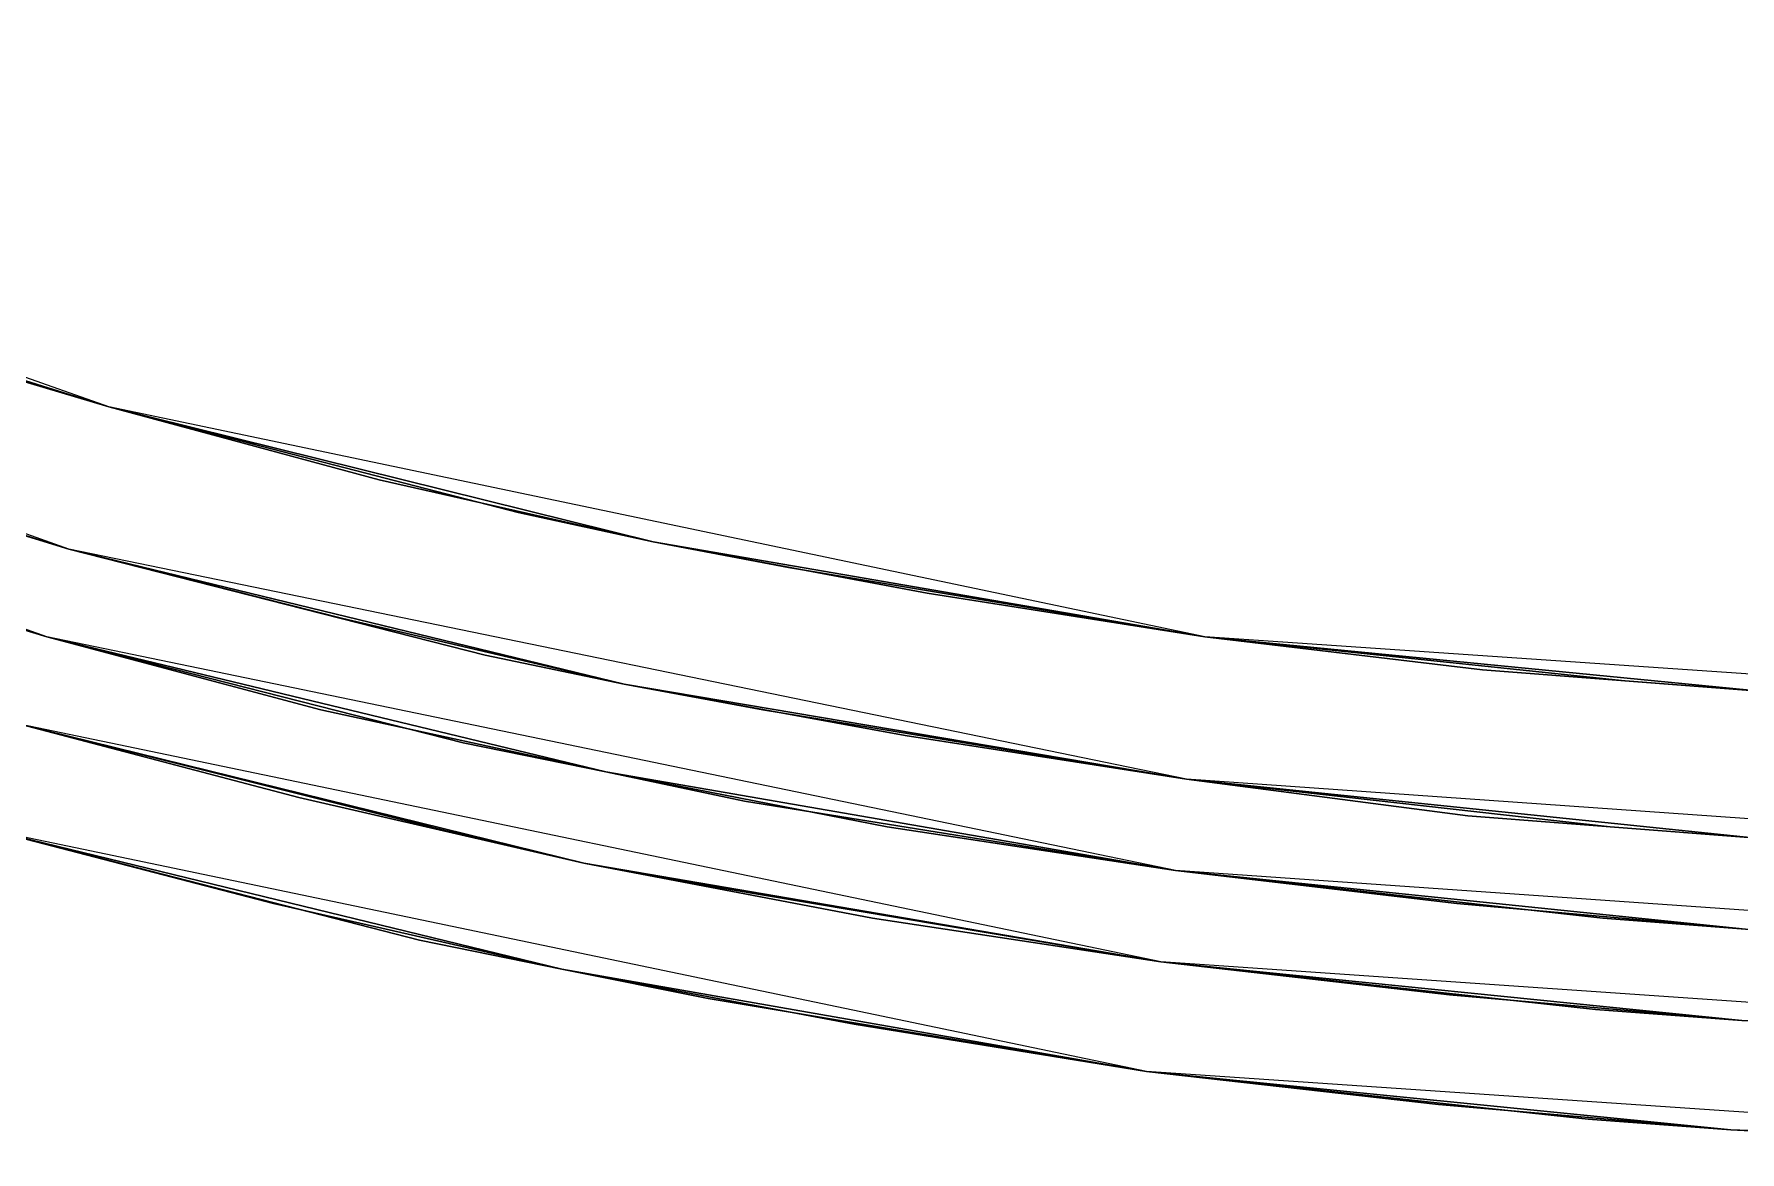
# Model space of a CAD drawing. Extents: x -23.7 to 23.7, y -23.7 to 23.7.
# Drawn here: x -6.265 to -1.595, y -23.68 to -20.62 of the extents above; entities that cross this region are included whole.
import ezdxf

# ---------------------------------------------------------------- set-up
doc = ezdxf.new("R2010")
doc.units = 0

msp = doc.modelspace()

# ---------------------------------------------------------------- linework, layer by layer
at = {"layer": 'Faces'}
for points in [[(-6.06, -21.64, 58.95), (-8.95, -20.62, 58.95), (-7.53, -21.18, 57.86)], [(-6.17, -22.03, 58.95), (-9.11, -20.98, 58.95), (-7.66, -21.56, 57.86)], [(-6.17, -22.03, 58.95), (-9.11, -20.98, 58.95), (-7.66, -21.56, 57.86)], [(-6.06, -21.64, 56.77), (-7.17, -21.3, 57.58), (-7.53, -21.18, 57.13), (-6.8, -21.42, 56.22)], [(-6.06, -21.64, 58.95), (-7.53, -21.18, 57.86), (-7.17, -21.3, 57.58)], [(-6.8, -21.42, 56.22), (-7.53, -21.18, 55.67), (-6.8, -21.42, 55.13), (-6.06, -21.64, 55.67)], [(-6.8, -21.42, 55.13), (-7.53, -21.18, 54.58), (-6.8, -21.42, 54.04), (-6.06, -21.64, 54.58)], [(-6.8, -21.42, 54.04), (-7.53, -21.18, 53.49), (-6.8, -21.42, 52.94), (-6.06, -21.64, 53.49)], [(-6.23, -22.27, 58.95), (-9.21, -21.21, 58.95), (-7.74, -21.79, 57.86)], [(-6.23, -22.27, 58.95), (-9.21, -21.21, 58.95), (-7.74, -21.79, 57.86)], [(-6.06, -21.64, 58.95), (-7.17, -21.3, 57.58), (-6.06, -21.64, 56.77), (-4.94, -21.93, 57.58)], [(-6.06, -21.64, 56.77), (-6.8, -21.42, 56.22), (-6.06, -21.64, 55.67), (-5.32, -21.84, 56.22)], [(-6.06, -21.64, 55.67), (-6.8, -21.42, 55.13), (-6.06, -21.64, 54.58), (-5.32, -21.84, 55.13)], [(-6.06, -21.64, 54.58), (-6.8, -21.42, 54.04), (-6.06, -21.64, 53.49), (-5.32, -21.84, 54.04)], [(-6.17, -22.03, 56.77), (-7.29, -21.68, 57.58), (-7.66, -21.56, 57.13), (-6.92, -21.8, 56.22)], [(-6.17, -22.03, 56.77), (-7.29, -21.68, 57.58), (-7.66, -21.56, 57.13), (-6.92, -21.8, 56.22)], [(-6.17, -22.03, 58.95), (-7.66, -21.56, 57.86), (-7.29, -21.68, 57.58)], [(-6.17, -22.03, 58.95), (-7.66, -21.56, 57.86), (-7.29, -21.68, 57.58)], [(-6.92, -21.8, 56.22), (-7.66, -21.56, 55.67), (-6.92, -21.8, 55.13), (-6.17, -22.03, 55.67)], [(-6.92, -21.8, 56.22), (-7.66, -21.56, 55.67), (-6.92, -21.8, 55.13), (-6.17, -22.03, 55.67)], [(-6.92, -21.8, 55.13), (-7.66, -21.56, 54.58), (-6.92, -21.8, 54.04), (-6.17, -22.03, 54.58)], [(-6.92, -21.8, 55.13), (-7.66, -21.56, 54.58), (-6.92, -21.8, 54.04), (-6.17, -22.03, 54.58)], [(-6.92, -21.8, 54.04), (-7.66, -21.56, 53.49), (-6.92, -21.8, 52.94), (-6.17, -22.03, 53.49)], [(-6.92, -21.8, 54.04), (-7.66, -21.56, 53.49), (-6.92, -21.8, 52.94), (-6.17, -22.03, 53.49)], [(-6.06, -21.64, 58.95), (-4.94, -21.93, 57.58), (-4.57, -22.01, 57.86)], [(-3.06, -22.27, 58.95), (-6.06, -21.64, 58.95), (-4.57, -22.01, 57.86)], [(-4.57, -22.01, 57.13), (-4.94, -21.93, 57.58), (-6.06, -21.64, 56.77), (-5.32, -21.84, 56.22)], [(-5.32, -21.84, 56.22), (-6.06, -21.64, 55.67), (-5.32, -21.84, 55.13), (-4.57, -22.01, 55.67)], [(-5.32, -21.84, 55.13), (-6.06, -21.64, 54.58), (-5.32, -21.84, 54.04), (-4.57, -22.01, 54.58)], [(-5.32, -21.84, 54.04), (-6.06, -21.64, 53.49), (-5.32, -21.84, 52.94), (-4.57, -22.01, 53.49)], [(-6.17, -22.03, 58.95), (-7.29, -21.68, 57.58), (-6.17, -22.03, 56.77), (-5.03, -22.32, 57.58)], [(-6.17, -22.03, 58.95), (-7.29, -21.68, 57.58), (-6.17, -22.03, 56.77), (-5.03, -22.32, 57.58)], [(-6.23, -22.27, 56.77), (-7.37, -21.92, 57.58), (-7.74, -21.79, 57.13), (-6.99, -22.04, 56.22)], [(-6.23, -22.27, 56.77), (-7.37, -21.92, 57.58), (-7.74, -21.79, 57.13), (-6.99, -22.04, 56.22)], [(-6.23, -22.27, 58.95), (-7.74, -21.79, 57.86), (-7.37, -21.92, 57.58)], [(-6.23, -22.27, 58.95), (-7.74, -21.79, 57.86), (-7.37, -21.92, 57.58)], [(-6.99, -22.04, 56.22), (-7.74, -21.79, 55.67), (-6.99, -22.04, 55.13), (-6.23, -22.27, 55.67)], [(-6.99, -22.04, 56.22), (-7.74, -21.79, 55.67), (-6.99, -22.04, 55.13), (-6.23, -22.27, 55.67)], [(-6.99, -22.04, 55.13), (-7.74, -21.79, 54.58), (-6.99, -22.04, 54.04), (-6.23, -22.27, 54.58)], [(-6.99, -22.04, 55.13), (-7.74, -21.79, 54.58), (-6.99, -22.04, 54.04), (-6.23, -22.27, 54.58)], [(-6.99, -22.04, 54.04), (-7.74, -21.79, 53.49), (-6.99, -22.04, 52.94), (-6.23, -22.27, 53.49)], [(-6.99, -22.04, 54.04), (-7.74, -21.79, 53.49), (-6.99, -22.04, 52.94), (-6.23, -22.27, 53.49)], [(-6.17, -22.03, 56.77), (-6.92, -21.8, 56.22), (-6.17, -22.03, 55.67), (-5.42, -22.22, 56.22)], [(-6.17, -22.03, 56.77), (-6.92, -21.8, 56.22), (-6.17, -22.03, 55.67), (-5.42, -22.22, 56.22)], [(-6.17, -22.03, 55.67), (-6.92, -21.8, 55.13), (-6.17, -22.03, 54.58), (-5.42, -22.22, 55.13)], [(-6.17, -22.03, 55.67), (-6.92, -21.8, 55.13), (-6.17, -22.03, 54.58), (-5.42, -22.22, 55.13)], [(-6.17, -22.03, 54.58), (-6.92, -21.8, 54.04), (-6.17, -22.03, 53.49), (-5.42, -22.22, 54.04)], [(-6.17, -22.03, 54.58), (-6.92, -21.8, 54.04), (-6.17, -22.03, 53.49), (-5.42, -22.22, 54.04)], [(-3.82, -22.15, 56.22), (-4.57, -22.01, 57.13), (-5.32, -21.84, 56.22), (-4.57, -22.01, 55.67)], [(-4.57, -22.01, 55.67), (-5.32, -21.84, 55.13), (-4.57, -22.01, 54.58), (-3.82, -22.15, 55.13)], [(-4.57, -22.01, 54.58), (-5.32, -21.84, 54.04), (-4.57, -22.01, 53.49), (-3.82, -22.15, 54.04)], [(-6.23, -22.27, 58.95), (-7.37, -21.92, 57.58), (-6.23, -22.27, 56.77), (-5.09, -22.56, 57.58)], [(-6.23, -22.27, 58.95), (-7.37, -21.92, 57.58), (-6.23, -22.27, 56.77), (-5.09, -22.56, 57.58)], [(-4.2, -22.08, 57.58), (-4.57, -22.01, 57.86), (-4.94, -21.93, 57.58), (-4.57, -22.01, 57.13)], [(-6.23, -22.27, 56.77), (-6.99, -22.04, 56.22), (-6.23, -22.27, 55.67), (-5.48, -22.47, 56.22)], [(-6.23, -22.27, 56.77), (-6.99, -22.04, 56.22), (-6.23, -22.27, 55.67), (-5.48, -22.47, 56.22)], [(-6.23, -22.27, 55.67), (-6.99, -22.04, 55.13), (-6.23, -22.27, 54.58), (-5.48, -22.47, 55.13)], [(-6.23, -22.27, 55.67), (-6.99, -22.04, 55.13), (-6.23, -22.27, 54.58), (-5.48, -22.47, 55.13)], [(-6.23, -22.27, 54.58), (-6.99, -22.04, 54.04), (-6.23, -22.27, 53.49), (-5.48, -22.47, 54.04)], [(-6.23, -22.27, 54.58), (-6.99, -22.04, 54.04), (-6.23, -22.27, 53.49), (-5.48, -22.47, 54.04)], [(-6.17, -22.03, 58.95), (-5.03, -22.32, 57.58), (-4.65, -22.4, 57.86)], [(-6.17, -22.03, 58.95), (-5.03, -22.32, 57.58), (-4.65, -22.4, 57.86)], [(-3.11, -22.66, 58.95), (-6.17, -22.03, 58.95), (-4.65, -22.4, 57.86)], [(-3.11, -22.66, 58.95), (-6.17, -22.03, 58.95), (-4.65, -22.4, 57.86)], [(-4.65, -22.4, 57.13), (-5.03, -22.32, 57.58), (-6.17, -22.03, 56.77), (-5.42, -22.22, 56.22)], [(-4.65, -22.4, 57.13), (-5.03, -22.32, 57.58), (-6.17, -22.03, 56.77), (-5.42, -22.22, 56.22)], [(-5.42, -22.22, 56.22), (-6.17, -22.03, 55.67), (-5.42, -22.22, 55.13), (-4.65, -22.4, 55.67)], [(-5.42, -22.22, 56.22), (-6.17, -22.03, 55.67), (-5.42, -22.22, 55.13), (-4.65, -22.4, 55.67)], [(-5.42, -22.22, 55.13), (-6.17, -22.03, 54.58), (-5.42, -22.22, 54.04), (-4.65, -22.4, 54.58)], [(-5.42, -22.22, 55.13), (-6.17, -22.03, 54.58), (-5.42, -22.22, 54.04), (-4.65, -22.4, 54.58)], [(-5.42, -22.22, 54.04), (-6.17, -22.03, 53.49), (-5.42, -22.22, 52.94), (-4.65, -22.4, 53.49)], [(-5.42, -22.22, 54.04), (-6.17, -22.03, 53.49), (-5.42, -22.22, 52.94), (-4.65, -22.4, 53.49)], [(-3.06, -22.27, 58.95), (-4.57, -22.01, 57.86), (-4.2, -22.08, 57.58)], [(-4.2, -22.08, 57.58), (-4.57, -22.01, 57.13), (-3.82, -22.15, 56.22), (-3.06, -22.27, 56.77)], [(-3.82, -22.15, 56.22), (-4.57, -22.01, 55.67), (-3.82, -22.15, 55.13), (-3.06, -22.27, 55.67)], [(-3.82, -22.15, 55.13), (-4.57, -22.01, 54.58), (-3.82, -22.15, 54.04), (-3.06, -22.27, 54.58)], [(-3.82, -22.15, 54.04), (-4.57, -22.01, 53.49), (-3.82, -22.15, 52.94), (-3.06, -22.27, 53.49)], [(-3.06, -22.27, 58.95), (-4.2, -22.08, 57.58), (-3.06, -22.27, 56.77), (-1.91, -22.39, 57.58)], [(-6.3, -22.51, 58.95), (-7.45, -22.16, 57.58), (-6.3, -22.51, 56.77), (-5.14, -22.8, 57.58)], [(-6.3, -22.51, 58.95), (-7.45, -22.16, 57.58), (-6.3, -22.51, 56.77), (-5.14, -22.8, 57.58)], [(-3.06, -22.27, 56.77), (-3.82, -22.15, 56.22), (-3.06, -22.27, 55.67), (-2.3, -22.36, 56.22)], [(-3.06, -22.27, 55.67), (-3.82, -22.15, 55.13), (-3.06, -22.27, 54.58), (-2.3, -22.36, 55.13)], [(-3.06, -22.27, 54.58), (-3.82, -22.15, 54.04), (-3.06, -22.27, 53.49), (-2.3, -22.36, 54.04)], [(-3.88, -22.54, 56.22), (-4.65, -22.4, 57.13), (-5.42, -22.22, 56.22), (-4.65, -22.4, 55.67)], [(-3.88, -22.54, 56.22), (-4.65, -22.4, 57.13), (-5.42, -22.22, 56.22), (-4.65, -22.4, 55.67)], [(-4.65, -22.4, 55.67), (-5.42, -22.22, 55.13), (-4.65, -22.4, 54.58), (-3.88, -22.54, 55.13)], [(-4.65, -22.4, 55.67), (-5.42, -22.22, 55.13), (-4.65, -22.4, 54.58), (-3.88, -22.54, 55.13)], [(-4.65, -22.4, 54.58), (-5.42, -22.22, 54.04), (-4.65, -22.4, 53.49), (-3.88, -22.54, 54.04)], [(-4.65, -22.4, 54.58), (-5.42, -22.22, 54.04), (-4.65, -22.4, 53.49), (-3.88, -22.54, 54.04)], [(-6.23, -22.27, 58.95), (-5.09, -22.56, 57.58), (-4.7, -22.64, 57.86)], [(-6.23, -22.27, 58.95), (-5.09, -22.56, 57.58), (-4.7, -22.64, 57.86)], [(-3.14, -22.91, 58.95), (-6.23, -22.27, 58.95), (-4.7, -22.64, 57.86)], [(-3.14, -22.91, 58.95), (-6.23, -22.27, 58.95), (-4.7, -22.64, 57.86)], [(-4.7, -22.64, 57.13), (-5.09, -22.56, 57.58), (-6.23, -22.27, 56.77), (-5.48, -22.47, 56.22)], [(-4.7, -22.64, 57.13), (-5.09, -22.56, 57.58), (-6.23, -22.27, 56.77), (-5.48, -22.47, 56.22)], [(-5.48, -22.47, 56.22), (-6.23, -22.27, 55.67), (-5.48, -22.47, 55.13), (-4.7, -22.64, 55.67)], [(-5.48, -22.47, 56.22), (-6.23, -22.27, 55.67), (-5.48, -22.47, 55.13), (-4.7, -22.64, 55.67)], [(-5.48, -22.47, 55.13), (-6.23, -22.27, 54.58), (-5.48, -22.47, 54.04), (-4.7, -22.64, 54.58)], [(-5.48, -22.47, 55.13), (-6.23, -22.27, 54.58), (-5.48, -22.47, 54.04), (-4.7, -22.64, 54.58)], [(-5.48, -22.47, 54.04), (-6.23, -22.27, 53.49), (-5.48, -22.47, 52.94), (-4.7, -22.64, 53.49)], [(-5.48, -22.47, 54.04), (-6.23, -22.27, 53.49), (-5.48, -22.47, 52.94), (-4.7, -22.64, 53.49)], [(-1.53, -22.42, 57.13), (-1.91, -22.39, 57.58), (-3.06, -22.27, 56.77), (-2.3, -22.36, 56.22)], [(0.01, -22.48, 58.95), (-3.06, -22.27, 58.95), (-1.53, -22.42, 57.86)], [(-3.06, -22.27, 58.95), (-1.91, -22.39, 57.58), (-1.53, -22.42, 57.86)], [(-2.3, -22.36, 56.22), (-3.06, -22.27, 55.67), (-2.3, -22.36, 55.13), (-1.53, -22.42, 55.67)], [(-2.3, -22.36, 55.13), (-3.06, -22.27, 54.58), (-2.3, -22.36, 54.04), (-1.53, -22.42, 54.58)], [(-2.3, -22.36, 54.04), (-3.06, -22.27, 53.49), (-2.3, -22.36, 52.94), (-1.53, -22.42, 53.49)], [(-6.3, -22.51, 56.77), (-7.07, -22.28, 56.22), (-6.3, -22.51, 55.67), (-5.54, -22.71, 56.22)], [(-6.3, -22.51, 56.77), (-7.07, -22.28, 56.22), (-6.3, -22.51, 55.67), (-5.54, -22.71, 56.22)], [(-6.3, -22.51, 55.67), (-7.07, -22.28, 55.13), (-6.3, -22.51, 54.58), (-5.54, -22.71, 55.13)], [(-6.3, -22.51, 55.67), (-7.07, -22.28, 55.13), (-6.3, -22.51, 54.58), (-5.54, -22.71, 55.13)], [(-6.3, -22.51, 54.58), (-7.07, -22.28, 54.04), (-6.3, -22.51, 53.49), (-5.54, -22.71, 54.04)], [(-6.3, -22.51, 54.58), (-7.07, -22.28, 54.04), (-6.3, -22.51, 53.49), (-5.54, -22.71, 54.04)], [(-4.27, -22.47, 57.58), (-4.65, -22.4, 57.86), (-5.03, -22.32, 57.58), (-4.65, -22.4, 57.13)], [(-4.27, -22.47, 57.58), (-4.65, -22.4, 57.86), (-5.03, -22.32, 57.58), (-4.65, -22.4, 57.13)], [(-0.76, -22.46, 56.22), (-1.53, -22.42, 57.13), (-2.3, -22.36, 56.22), (-1.53, -22.42, 55.67)], [(-1.53, -22.42, 55.67), (-2.3, -22.36, 55.13), (-1.53, -22.42, 54.58), (-0.76, -22.46, 55.13)], [(-1.53, -22.42, 54.58), (-2.3, -22.36, 54.04), (-1.53, -22.42, 53.49), (-0.76, -22.46, 54.04)], [(-3.11, -22.66, 58.95), (-4.65, -22.4, 57.86), (-4.27, -22.47, 57.58)], [(-3.11, -22.66, 58.95), (-4.65, -22.4, 57.86), (-4.27, -22.47, 57.58)], [(-4.27, -22.47, 57.58), (-4.65, -22.4, 57.13), (-3.88, -22.54, 56.22), (-3.11, -22.66, 56.77)], [(-4.27, -22.47, 57.58), (-4.65, -22.4, 57.13), (-3.88, -22.54, 56.22), (-3.11, -22.66, 56.77)], [(-3.88, -22.54, 56.22), (-4.65, -22.4, 55.67), (-3.88, -22.54, 55.13), (-3.11, -22.66, 55.67)], [(-3.88, -22.54, 56.22), (-4.65, -22.4, 55.67), (-3.88, -22.54, 55.13), (-3.11, -22.66, 55.67)], [(-3.88, -22.54, 55.13), (-4.65, -22.4, 54.58), (-3.88, -22.54, 54.04), (-3.11, -22.66, 54.58)], [(-3.88, -22.54, 55.13), (-4.65, -22.4, 54.58), (-3.88, -22.54, 54.04), (-3.11, -22.66, 54.58)], [(-3.88, -22.54, 54.04), (-4.65, -22.4, 53.49), (-3.88, -22.54, 52.94), (-3.11, -22.66, 53.49)], [(-3.88, -22.54, 54.04), (-4.65, -22.4, 53.49), (-3.88, -22.54, 52.94), (-3.11, -22.66, 53.49)], [(-1.15, -22.45, 57.58), (-1.53, -22.42, 57.86), (-1.91, -22.39, 57.58), (-1.53, -22.42, 57.13)], [(-6.38, -22.8, 58.95), (-7.55, -22.44, 57.58), (-6.38, -22.8, 56.77), (-5.21, -23.1, 57.58)], [(-3.93, -22.79, 56.22), (-4.7, -22.64, 57.13), (-5.48, -22.47, 56.22), (-4.7, -22.64, 55.67)], [(-3.93, -22.79, 56.22), (-4.7, -22.64, 57.13), (-5.48, -22.47, 56.22), (-4.7, -22.64, 55.67)], [(-4.7, -22.64, 55.67), (-5.48, -22.47, 55.13), (-4.7, -22.64, 54.58), (-3.93, -22.79, 55.13)], [(-4.7, -22.64, 55.67), (-5.48, -22.47, 55.13), (-4.7, -22.64, 54.58), (-3.93, -22.79, 55.13)], [(-4.7, -22.64, 54.58), (-5.48, -22.47, 54.04), (-4.7, -22.64, 53.49), (-3.93, -22.79, 54.04)], [(-4.7, -22.64, 54.58), (-5.48, -22.47, 54.04), (-4.7, -22.64, 53.49), (-3.93, -22.79, 54.04)], [(-3.11, -22.66, 58.95), (-4.27, -22.47, 57.58), (-3.11, -22.66, 56.77), (-1.95, -22.79, 57.58)], [(-3.11, -22.66, 58.95), (-4.27, -22.47, 57.58), (-3.11, -22.66, 56.77), (-1.95, -22.79, 57.58)], [(-6.3, -22.51, 58.95), (-5.14, -22.8, 57.58), (-4.76, -22.89, 57.86)], [(-6.3, -22.51, 58.95), (-5.14, -22.8, 57.58), (-4.76, -22.89, 57.86)], [(-3.18, -23.16, 58.95), (-6.3, -22.51, 58.95), (-4.76, -22.89, 57.86)], [(-3.18, -23.16, 58.95), (-6.3, -22.51, 58.95), (-4.76, -22.89, 57.86)], [(-4.76, -22.89, 57.13), (-5.14, -22.8, 57.58), (-6.3, -22.51, 56.77), (-5.54, -22.71, 56.22)], [(-4.76, -22.89, 57.13), (-5.14, -22.8, 57.58), (-6.3, -22.51, 56.77), (-5.54, -22.71, 56.22)], [(-5.54, -22.71, 56.22), (-6.3, -22.51, 55.67), (-5.54, -22.71, 55.13), (-4.76, -22.89, 55.67)], [(-5.54, -22.71, 56.22), (-6.3, -22.51, 55.67), (-5.54, -22.71, 55.13), (-4.76, -22.89, 55.67)], [(-5.54, -22.71, 55.13), (-6.3, -22.51, 54.58), (-5.54, -22.71, 54.04), (-4.76, -22.89, 54.58)], [(-5.54, -22.71, 55.13), (-6.3, -22.51, 54.58), (-5.54, -22.71, 54.04), (-4.76, -22.89, 54.58)], [(-5.54, -22.71, 54.04), (-6.3, -22.51, 53.49), (-5.54, -22.71, 52.94), (-4.76, -22.89, 53.49)], [(-5.54, -22.71, 54.04), (-6.3, -22.51, 53.49), (-5.54, -22.71, 52.94), (-4.76, -22.89, 53.49)], [(-3.11, -22.66, 56.77), (-3.88, -22.54, 56.22), (-3.11, -22.66, 55.67), (-2.34, -22.76, 56.22)], [(-3.11, -22.66, 56.77), (-3.88, -22.54, 56.22), (-3.11, -22.66, 55.67), (-2.34, -22.76, 56.22)], [(-3.11, -22.66, 55.67), (-3.88, -22.54, 55.13), (-3.11, -22.66, 54.58), (-2.34, -22.76, 55.13)], [(-3.11, -22.66, 55.67), (-3.88, -22.54, 55.13), (-3.11, -22.66, 54.58), (-2.34, -22.76, 55.13)], [(-3.11, -22.66, 54.58), (-3.88, -22.54, 54.04), (-3.11, -22.66, 53.49), (-2.34, -22.76, 54.04)], [(-3.11, -22.66, 54.58), (-3.88, -22.54, 54.04), (-3.11, -22.66, 53.49), (-2.34, -22.76, 54.04)], [(-6.38, -22.8, 56.77), (-7.16, -22.57, 56.22), (-6.38, -22.8, 55.67), (-5.61, -23, 56.22)], [(-6.38, -22.8, 55.67), (-7.16, -22.57, 55.13), (-6.38, -22.8, 54.58), (-5.61, -23, 55.13)], [(-6.38, -22.8, 54.58), (-7.16, -22.57, 54.04), (-6.38, -22.8, 53.49), (-5.61, -23, 54.04)], [(-4.32, -22.72, 57.58), (-4.7, -22.64, 57.86), (-5.09, -22.56, 57.58), (-4.7, -22.64, 57.13)], [(-4.32, -22.72, 57.58), (-4.7, -22.64, 57.86), (-5.09, -22.56, 57.58), (-4.7, -22.64, 57.13)], [(-3.14, -22.91, 58.95), (-4.7, -22.64, 57.86), (-4.32, -22.72, 57.58)], [(-3.14, -22.91, 58.95), (-4.7, -22.64, 57.86), (-4.32, -22.72, 57.58)], [(-4.32, -22.72, 57.58), (-4.7, -22.64, 57.13), (-3.93, -22.79, 56.22), (-3.14, -22.91, 56.77)], [(-4.32, -22.72, 57.58), (-4.7, -22.64, 57.13), (-3.93, -22.79, 56.22), (-3.14, -22.91, 56.77)], [(-3.93, -22.79, 56.22), (-4.7, -22.64, 55.67), (-3.93, -22.79, 55.13), (-3.14, -22.91, 55.67)], [(-3.93, -22.79, 56.22), (-4.7, -22.64, 55.67), (-3.93, -22.79, 55.13), (-3.14, -22.91, 55.67)], [(-3.93, -22.79, 55.13), (-4.7, -22.64, 54.58), (-3.93, -22.79, 54.04), (-3.14, -22.91, 54.58)], [(-3.93, -22.79, 55.13), (-4.7, -22.64, 54.58), (-3.93, -22.79, 54.04), (-3.14, -22.91, 54.58)], [(-3.93, -22.79, 54.04), (-4.7, -22.64, 53.49), (-3.93, -22.79, 52.94), (-3.14, -22.91, 53.49)], [(-3.93, -22.79, 54.04), (-4.7, -22.64, 53.49), (-3.93, -22.79, 52.94), (-3.14, -22.91, 53.49)], [(-1.56, -22.82, 57.13), (-1.95, -22.79, 57.58), (-3.11, -22.66, 56.77), (-2.34, -22.76, 56.22)], [(-1.56, -22.82, 57.13), (-1.95, -22.79, 57.58), (-3.11, -22.66, 56.77), (-2.34, -22.76, 56.22)], [(0.01, -22.88, 58.95), (-3.11, -22.66, 58.95), (-1.56, -22.82, 57.86)], [(0.01, -22.88, 58.95), (-3.11, -22.66, 58.95), (-1.56, -22.82, 57.86)], [(-3.11, -22.66, 58.95), (-1.95, -22.79, 57.58), (-1.56, -22.82, 57.86)], [(-3.11, -22.66, 58.95), (-1.95, -22.79, 57.58), (-1.56, -22.82, 57.86)], [(-2.34, -22.76, 56.22), (-3.11, -22.66, 55.67), (-2.34, -22.76, 55.13), (-1.56, -22.82, 55.67)], [(-2.34, -22.76, 56.22), (-3.11, -22.66, 55.67), (-2.34, -22.76, 55.13), (-1.56, -22.82, 55.67)], [(-2.34, -22.76, 55.13), (-3.11, -22.66, 54.58), (-2.34, -22.76, 54.04), (-1.56, -22.82, 54.58)], [(-2.34, -22.76, 55.13), (-3.11, -22.66, 54.58), (-2.34, -22.76, 54.04), (-1.56, -22.82, 54.58)], [(-2.34, -22.76, 54.04), (-3.11, -22.66, 53.49), (-2.34, -22.76, 52.94), (-1.56, -22.82, 53.49)], [(-2.34, -22.76, 54.04), (-3.11, -22.66, 53.49), (-2.34, -22.76, 52.94), (-1.56, -22.82, 53.49)], [(-3.97, -23.04, 56.22), (-4.76, -22.89, 57.13), (-5.54, -22.71, 56.22), (-4.76, -22.89, 55.67)], [(-3.97, -23.04, 56.22), (-4.76, -22.89, 57.13), (-5.54, -22.71, 56.22), (-4.76, -22.89, 55.67)], [(-4.76, -22.89, 55.67), (-5.54, -22.71, 55.13), (-4.76, -22.89, 54.58), (-3.97, -23.04, 55.13)], [(-4.76, -22.89, 55.67), (-5.54, -22.71, 55.13), (-4.76, -22.89, 54.58), (-3.97, -23.04, 55.13)], [(-4.76, -22.89, 54.58), (-5.54, -22.71, 54.04), (-4.76, -22.89, 53.49), (-3.97, -23.04, 54.04)], [(-4.76, -22.89, 54.58), (-5.54, -22.71, 54.04), (-4.76, -22.89, 53.49), (-3.97, -23.04, 54.04)], [(-3.14, -22.91, 58.95), (-4.32, -22.72, 57.58), (-3.14, -22.91, 56.77), (-1.97, -23.04, 57.58)], [(-3.14, -22.91, 58.95), (-4.32, -22.72, 57.58), (-3.14, -22.91, 56.77), (-1.97, -23.04, 57.58)], [(-0.78, -22.86, 56.22), (-1.56, -22.82, 57.13), (-2.34, -22.76, 56.22), (-1.56, -22.82, 55.67)], [(-0.78, -22.86, 56.22), (-1.56, -22.82, 57.13), (-2.34, -22.76, 56.22), (-1.56, -22.82, 55.67)], [(-1.56, -22.82, 55.67), (-2.34, -22.76, 55.13), (-1.56, -22.82, 54.58), (-0.78, -22.86, 55.13)], [(-1.56, -22.82, 55.67), (-2.34, -22.76, 55.13), (-1.56, -22.82, 54.58), (-0.78, -22.86, 55.13)], [(-1.56, -22.82, 54.58), (-2.34, -22.76, 54.04), (-1.56, -22.82, 53.49), (-0.78, -22.86, 54.04)], [(-1.56, -22.82, 54.58), (-2.34, -22.76, 54.04), (-1.56, -22.82, 53.49), (-0.78, -22.86, 54.04)], [(-6.38, -22.8, 58.95), (-5.21, -23.1, 57.58), (-4.82, -23.18, 57.86)], [(-3.22, -23.46, 58.95), (-6.38, -22.8, 58.95), (-4.82, -23.18, 57.86)], [(-4.82, -23.18, 57.13), (-5.21, -23.1, 57.58), (-6.38, -22.8, 56.77), (-5.61, -23, 56.22)], [(-5.61, -23, 56.22), (-6.38, -22.8, 55.67), (-5.61, -23, 55.13), (-4.82, -23.18, 55.67)], [(-5.61, -23, 55.13), (-6.38, -22.8, 54.58), (-5.61, -23, 54.04), (-4.82, -23.18, 54.58)], [(-5.61, -23, 54.04), (-6.38, -22.8, 53.49), (-5.61, -23, 52.94), (-4.82, -23.18, 53.49)], [(-4.37, -22.96, 57.58), (-4.76, -22.89, 57.86), (-5.14, -22.8, 57.58), (-4.76, -22.89, 57.13)], [(-4.37, -22.96, 57.58), (-4.76, -22.89, 57.86), (-5.14, -22.8, 57.58), (-4.76, -22.89, 57.13)], [(-3.14, -22.91, 56.77), (-3.93, -22.79, 56.22), (-3.14, -22.91, 55.67), (-2.37, -23, 56.22)], [(-3.14, -22.91, 56.77), (-3.93, -22.79, 56.22), (-3.14, -22.91, 55.67), (-2.37, -23, 56.22)], [(-3.14, -22.91, 55.67), (-3.93, -22.79, 55.13), (-3.14, -22.91, 54.58), (-2.37, -23, 55.13)], [(-3.14, -22.91, 55.67), (-3.93, -22.79, 55.13), (-3.14, -22.91, 54.58), (-2.37, -23, 55.13)], [(-3.14, -22.91, 54.58), (-3.93, -22.79, 54.04), (-3.14, -22.91, 53.49), (-2.37, -23, 54.04)], [(-3.14, -22.91, 54.58), (-3.93, -22.79, 54.04), (-3.14, -22.91, 53.49), (-2.37, -23, 54.04)], [(-1.17, -22.85, 57.58), (-1.56, -22.82, 57.86), (-1.95, -22.79, 57.58), (-1.56, -22.82, 57.13)], [(-1.17, -22.85, 57.58), (-1.56, -22.82, 57.86), (-1.95, -22.79, 57.58), (-1.56, -22.82, 57.13)], [(-3.18, -23.16, 58.95), (-4.76, -22.89, 57.86), (-4.37, -22.96, 57.58)], [(-3.18, -23.16, 58.95), (-4.76, -22.89, 57.86), (-4.37, -22.96, 57.58)], [(-4.37, -22.96, 57.58), (-4.76, -22.89, 57.13), (-3.97, -23.04, 56.22), (-3.18, -23.16, 56.77)], [(-4.37, -22.96, 57.58), (-4.76, -22.89, 57.13), (-3.97, -23.04, 56.22), (-3.18, -23.16, 56.77)], [(-3.97, -23.04, 56.22), (-4.76, -22.89, 55.67), (-3.97, -23.04, 55.13), (-3.18, -23.16, 55.67)], [(-3.97, -23.04, 56.22), (-4.76, -22.89, 55.67), (-3.97, -23.04, 55.13), (-3.18, -23.16, 55.67)], [(-3.97, -23.04, 55.13), (-4.76, -22.89, 54.58), (-3.97, -23.04, 54.04), (-3.18, -23.16, 54.58)], [(-3.97, -23.04, 55.13), (-4.76, -22.89, 54.58), (-3.97, -23.04, 54.04), (-3.18, -23.16, 54.58)], [(-3.97, -23.04, 54.04), (-4.76, -22.89, 53.49), (-3.97, -23.04, 52.94), (-3.18, -23.16, 53.49)], [(-3.97, -23.04, 54.04), (-4.76, -22.89, 53.49), (-3.97, -23.04, 52.94), (-3.18, -23.16, 53.49)], [(-1.58, -23.07, 57.13), (-1.97, -23.04, 57.58), (-3.14, -22.91, 56.77), (-2.37, -23, 56.22)], [(-1.58, -23.07, 57.13), (-1.97, -23.04, 57.58), (-3.14, -22.91, 56.77), (-2.37, -23, 56.22)], [(0.01, -23.13, 58.95), (-3.14, -22.91, 58.95), (-1.58, -23.07, 57.86)], [(0.01, -23.13, 58.95), (-3.14, -22.91, 58.95), (-1.58, -23.07, 57.86)], [(-3.14, -22.91, 58.95), (-1.97, -23.04, 57.58), (-1.58, -23.07, 57.86)], [(-3.14, -22.91, 58.95), (-1.97, -23.04, 57.58), (-1.58, -23.07, 57.86)], [(-2.37, -23, 56.22), (-3.14, -22.91, 55.67), (-2.37, -23, 55.13), (-1.58, -23.07, 55.67)], [(-2.37, -23, 56.22), (-3.14, -22.91, 55.67), (-2.37, -23, 55.13), (-1.58, -23.07, 55.67)], [(-2.37, -23, 55.13), (-3.14, -22.91, 54.58), (-2.37, -23, 54.04), (-1.58, -23.07, 54.58)], [(-2.37, -23, 55.13), (-3.14, -22.91, 54.58), (-2.37, -23, 54.04), (-1.58, -23.07, 54.58)], [(-2.37, -23, 54.04), (-3.14, -22.91, 53.49), (-2.37, -23, 52.94), (-1.58, -23.07, 53.49)], [(-2.37, -23, 54.04), (-3.14, -22.91, 53.49), (-2.37, -23, 52.94), (-1.58, -23.07, 53.49)], [(-3.18, -23.16, 58.95), (-4.37, -22.96, 57.58), (-3.18, -23.16, 56.77), (-1.99, -23.29, 57.58)], [(-3.18, -23.16, 58.95), (-4.37, -22.96, 57.58), (-3.18, -23.16, 56.77), (-1.99, -23.29, 57.58)], [(-4.02, -23.33, 56.22), (-4.82, -23.18, 57.13), (-5.61, -23, 56.22), (-4.82, -23.18, 55.67)], [(-4.82, -23.18, 55.67), (-5.61, -23, 55.13), (-4.82, -23.18, 54.58), (-4.02, -23.33, 55.13)], [(-4.82, -23.18, 54.58), (-5.61, -23, 54.04), (-4.82, -23.18, 53.49), (-4.02, -23.33, 54.04)], [(-0.79, -23.11, 56.22), (-1.58, -23.07, 57.13), (-2.37, -23, 56.22), (-1.58, -23.07, 55.67)], [(-0.79, -23.11, 56.22), (-1.58, -23.07, 57.13), (-2.37, -23, 56.22), (-1.58, -23.07, 55.67)], [(-1.58, -23.07, 55.67), (-2.37, -23, 55.13), (-1.58, -23.07, 54.58), (-0.79, -23.11, 55.13)], [(-1.58, -23.07, 55.67), (-2.37, -23, 55.13), (-1.58, -23.07, 54.58), (-0.79, -23.11, 55.13)], [(-1.58, -23.07, 54.58), (-2.37, -23, 54.04), (-1.58, -23.07, 53.49), (-0.79, -23.11, 54.04)], [(-1.58, -23.07, 54.58), (-2.37, -23, 54.04), (-1.58, -23.07, 53.49), (-0.79, -23.11, 54.04)], [(-3.18, -23.16, 56.77), (-3.97, -23.04, 56.22), (-3.18, -23.16, 55.67), (-2.39, -23.25, 56.22)], [(-3.18, -23.16, 56.77), (-3.97, -23.04, 56.22), (-3.18, -23.16, 55.67), (-2.39, -23.25, 56.22)], [(-3.18, -23.16, 55.67), (-3.97, -23.04, 55.13), (-3.18, -23.16, 54.58), (-2.39, -23.25, 55.13)], [(-3.18, -23.16, 55.67), (-3.97, -23.04, 55.13), (-3.18, -23.16, 54.58), (-2.39, -23.25, 55.13)], [(-3.18, -23.16, 54.58), (-3.97, -23.04, 54.04), (-3.18, -23.16, 53.49), (-2.39, -23.25, 54.04)], [(-3.18, -23.16, 54.58), (-3.97, -23.04, 54.04), (-3.18, -23.16, 53.49), (-2.39, -23.25, 54.04)], [(-1.19, -23.1, 57.58), (-1.58, -23.07, 57.86), (-1.97, -23.04, 57.58), (-1.58, -23.07, 57.13)], [(-1.19, -23.1, 57.58), (-1.58, -23.07, 57.86), (-1.97, -23.04, 57.58), (-1.58, -23.07, 57.13)], [(-4.42, -23.26, 57.58), (-4.82, -23.18, 57.86), (-5.21, -23.1, 57.58), (-4.82, -23.18, 57.13)], [(-1.59, -23.32, 57.13), (-1.99, -23.29, 57.58), (-3.18, -23.16, 56.77), (-2.39, -23.25, 56.22)], [(-1.59, -23.32, 57.13), (-1.99, -23.29, 57.58), (-3.18, -23.16, 56.77), (-2.39, -23.25, 56.22)], [(0.01, -23.38, 58.95), (-3.18, -23.16, 58.95), (-1.59, -23.32, 57.86)], [(0.01, -23.38, 58.95), (-3.18, -23.16, 58.95), (-1.59, -23.32, 57.86)], [(-3.18, -23.16, 58.95), (-1.99, -23.29, 57.58), (-1.59, -23.32, 57.86)], [(-3.18, -23.16, 58.95), (-1.99, -23.29, 57.58), (-1.59, -23.32, 57.86)], [(-2.39, -23.25, 56.22), (-3.18, -23.16, 55.67), (-2.39, -23.25, 55.13), (-1.59, -23.32, 55.67)], [(-2.39, -23.25, 56.22), (-3.18, -23.16, 55.67), (-2.39, -23.25, 55.13), (-1.59, -23.32, 55.67)], [(-2.39, -23.25, 55.13), (-3.18, -23.16, 54.58), (-2.39, -23.25, 54.04), (-1.59, -23.32, 54.58)], [(-2.39, -23.25, 55.13), (-3.18, -23.16, 54.58), (-2.39, -23.25, 54.04), (-1.59, -23.32, 54.58)], [(-2.39, -23.25, 54.04), (-3.18, -23.16, 53.49), (-2.39, -23.25, 52.94), (-1.59, -23.32, 53.49)], [(-2.39, -23.25, 54.04), (-3.18, -23.16, 53.49), (-2.39, -23.25, 52.94), (-1.59, -23.32, 53.49)], [(-3.22, -23.46, 58.95), (-4.82, -23.18, 57.86), (-4.42, -23.26, 57.58)], [(-4.42, -23.26, 57.58), (-4.82, -23.18, 57.13), (-4.02, -23.33, 56.22), (-3.22, -23.46, 56.77)], [(-4.02, -23.33, 56.22), (-4.82, -23.18, 55.67), (-4.02, -23.33, 55.13), (-3.22, -23.46, 55.67)], [(-4.02, -23.33, 55.13), (-4.82, -23.18, 54.58), (-4.02, -23.33, 54.04), (-3.22, -23.46, 54.58)], [(-4.02, -23.33, 54.04), (-4.82, -23.18, 53.49), (-4.02, -23.33, 52.94), (-3.22, -23.46, 53.49)], [(-0.8, -23.36, 56.22), (-1.59, -23.32, 57.13), (-2.39, -23.25, 56.22), (-1.59, -23.32, 55.67)], [(-0.8, -23.36, 56.22), (-1.59, -23.32, 57.13), (-2.39, -23.25, 56.22), (-1.59, -23.32, 55.67)], [(-1.59, -23.32, 55.67), (-2.39, -23.25, 55.13), (-1.59, -23.32, 54.58), (-0.8, -23.36, 55.13)], [(-1.59, -23.32, 55.67), (-2.39, -23.25, 55.13), (-1.59, -23.32, 54.58), (-0.8, -23.36, 55.13)], [(-1.59, -23.32, 54.58), (-2.39, -23.25, 54.04), (-1.59, -23.32, 53.49), (-0.8, -23.36, 54.04)], [(-1.59, -23.32, 54.58), (-2.39, -23.25, 54.04), (-1.59, -23.32, 53.49), (-0.8, -23.36, 54.04)], [(-3.22, -23.46, 58.95), (-4.42, -23.26, 57.58), (-3.22, -23.46, 56.77), (-2.01, -23.59, 57.58)], [(-1.2, -23.34, 57.58), (-1.59, -23.32, 57.86), (-1.99, -23.29, 57.58), (-1.59, -23.32, 57.13)], [(-1.2, -23.34, 57.58), (-1.59, -23.32, 57.86), (-1.99, -23.29, 57.58), (-1.59, -23.32, 57.13)], [(-3.22, -23.46, 56.77), (-4.02, -23.33, 56.22), (-3.22, -23.46, 55.67), (-2.42, -23.55, 56.22)], [(-3.22, -23.46, 55.67), (-4.02, -23.33, 55.13), (-3.22, -23.46, 54.58), (-2.42, -23.55, 55.13)], [(-3.22, -23.46, 54.58), (-4.02, -23.33, 54.04), (-3.22, -23.46, 53.49), (-2.42, -23.55, 54.04)], [(-1.62, -23.62, 57.13), (-2.01, -23.59, 57.58), (-3.22, -23.46, 56.77), (-2.42, -23.55, 56.22)], [(0.01, -23.68, 58.95), (-3.22, -23.46, 58.95), (-1.62, -23.62, 57.86)], [(-3.22, -23.46, 58.95), (-2.01, -23.59, 57.58), (-1.62, -23.62, 57.86)], [(-2.42, -23.55, 56.22), (-3.22, -23.46, 55.67), (-2.42, -23.55, 55.13), (-1.62, -23.62, 55.67)], [(-2.42, -23.55, 55.13), (-3.22, -23.46, 54.58), (-2.42, -23.55, 54.04), (-1.62, -23.62, 54.58)], [(-2.42, -23.55, 54.04), (-3.22, -23.46, 53.49), (-2.42, -23.55, 52.94), (-1.62, -23.62, 53.49)], [(-0.81, -23.66, 56.22), (-1.62, -23.62, 57.13), (-2.42, -23.55, 56.22), (-1.62, -23.62, 55.67)], [(-1.62, -23.62, 55.67), (-2.42, -23.55, 55.13), (-1.62, -23.62, 54.58), (-0.81, -23.66, 55.13)], [(-1.62, -23.62, 54.58), (-2.42, -23.55, 54.04), (-1.62, -23.62, 53.49), (-0.81, -23.66, 54.04)], [(-1.22, -23.64, 57.58), (-1.62, -23.62, 57.86), (-2.01, -23.59, 57.58), (-1.62, -23.62, 57.13)], [(0.01, -23.68, 56.77), (-1.22, -23.64, 57.58), (-1.62, -23.62, 57.13), (-0.81, -23.66, 56.22)], [(0.01, -23.68, 58.95), (-1.62, -23.62, 57.86), (-1.22, -23.64, 57.58)], [(-0.81, -23.66, 56.22), (-1.62, -23.62, 55.67), (-0.81, -23.66, 55.13), (0.01, -23.68, 55.67)], [(-0.81, -23.66, 55.13), (-1.62, -23.62, 54.58), (-0.81, -23.66, 54.04), (0.01, -23.68, 54.58)], [(-0.81, -23.66, 54.04), (-1.62, -23.62, 53.49), (-0.81, -23.66, 52.94), (0.01, -23.68, 53.49)]]:
    msp.add_3dface(points, dxfattribs=at)
at = {"layer": 'Lines'}
for p, q in [((-6.17, -22.03, 58.95), (-7.29, -21.68, 57.58)), ((-6.17, -22.03, 55.67), (-6.92, -21.8, 55.13)), ((-6.23, -22.27, 56.77), (-7.37, -21.92, 57.58)), ((-6.99, -22.04, 54.04), (-6.23, -22.27, 53.49)), ((-6.99, -22.04, 55.13), (-6.23, -22.27, 54.58)), ((-6.23, -22.27, 55.67), (-6.99, -22.04, 56.22)), ((-5.42, -22.22, 54.04), (-6.17, -22.03, 53.49)), ((-6.17, -22.03, 55.67), (-5.42, -22.22, 56.22)), ((-5.42, -22.22, 54.04), (-4.65, -22.4, 54.58)), ((-5.42, -22.22, 56.22), (-4.65, -22.4, 57.13)), ((-5.48, -22.47, 54.04), (-6.23, -22.27, 54.58)), ((-5.48, -22.47, 55.13), (-6.23, -22.27, 55.67)), ((-6.23, -22.27, 56.77), (-5.48, -22.47, 56.22)), ((-6.23, -22.27, 58.95), (-4.7, -22.64, 57.86)), ((-5.09, -22.56, 57.58), (-6.23, -22.27, 58.95)), ((-3.88, -22.54, 55.13), (-4.65, -22.4, 54.58)), ((-4.65, -22.4, 57.13), (-4.27, -22.47, 57.58)), ((-4.7, -22.64, 53.49), (-5.48, -22.47, 54.04)), ((-5.48, -22.47, 55.13), (-4.7, -22.64, 54.58)), ((-4.7, -22.64, 55.67), (-5.48, -22.47, 56.22)), ((-4.27, -22.47, 57.58), (-3.11, -22.66, 58.95)), ((-5.54, -22.71, 55.13), (-6.3, -22.51, 54.58)), ((-6.3, -22.51, 56.77), (-5.14, -22.8, 57.58)), ((-3.88, -22.54, 55.13), (-3.11, -22.66, 55.67)), ((-5.09, -22.56, 57.58), (-4.7, -22.64, 57.13)), ((-3.93, -22.79, 54.04), (-4.7, -22.64, 54.58)), ((-3.93, -22.79, 55.13), (-4.7, -22.64, 55.67)), ((-3.93, -22.79, 56.22), (-4.7, -22.64, 57.13)), ((-4.7, -22.64, 57.86), (-4.32, -22.72, 57.58)), ((-3.11, -22.66, 53.49), (-2.34, -22.76, 54.04)), ((-2.34, -22.76, 56.22), (-3.11, -22.66, 55.67)), ((-4.76, -22.89, 55.67), (-5.54, -22.71, 55.13)), ((-3.14, -22.91, 56.77), (-4.32, -22.72, 57.58)), ((-2.34, -22.76, 54.04), (-1.56, -22.82, 54.58)), ((-2.34, -22.76, 56.22), (-1.56, -22.82, 57.13)), ((-5.14, -22.8, 57.58), (-4.76, -22.89, 57.86)), ((-3.93, -22.79, 54.04), (-3.14, -22.91, 53.49)), ((-3.14, -22.91, 54.58), (-3.93, -22.79, 55.13)), ((-3.14, -22.91, 55.67), (-3.93, -22.79, 56.22)), ((-4.76, -22.89, 53.49), (-3.97, -23.04, 54.04)), ((-3.97, -23.04, 56.22), (-4.76, -22.89, 55.67)), ((-3.18, -23.16, 58.95), (-4.76, -22.89, 57.86)), ((-2.37, -23, 54.04), (-3.14, -22.91, 54.58)), ((-3.14, -22.91, 55.67), (-2.37, -23, 55.13)), ((-1.58, -23.07, 57.86), (-3.14, -22.91, 58.95)), ((-3.14, -22.91, 56.77), (-2.37, -23, 56.22)), ((-1.97, -23.04, 57.58), (-3.14, -22.91, 58.95)), ((-1.58, -23.07, 53.49), (-2.37, -23, 54.04)), ((-2.37, -23, 55.13), (-1.58, -23.07, 54.58)), ((-2.37, -23, 56.22), (-1.58, -23.07, 55.67)), ((-3.97, -23.04, 54.04), (-3.18, -23.16, 54.58)), ((-3.97, -23.04, 56.22), (-3.18, -23.16, 56.77)), ((-1.58, -23.07, 57.13), (-1.97, -23.04, 57.58)), ((-3.18, -23.16, 54.58), (-2.39, -23.25, 55.13)), ((-1.99, -23.29, 57.58), (-3.18, -23.16, 56.77)), ((-2.39, -23.25, 55.13), (-1.59, -23.32, 55.67)), ((-1.99, -23.29, 57.58), (-1.59, -23.32, 57.86))]:
    msp.add_line(p, q, dxfattribs=at)

doc.saveas('drawing.dxf')
